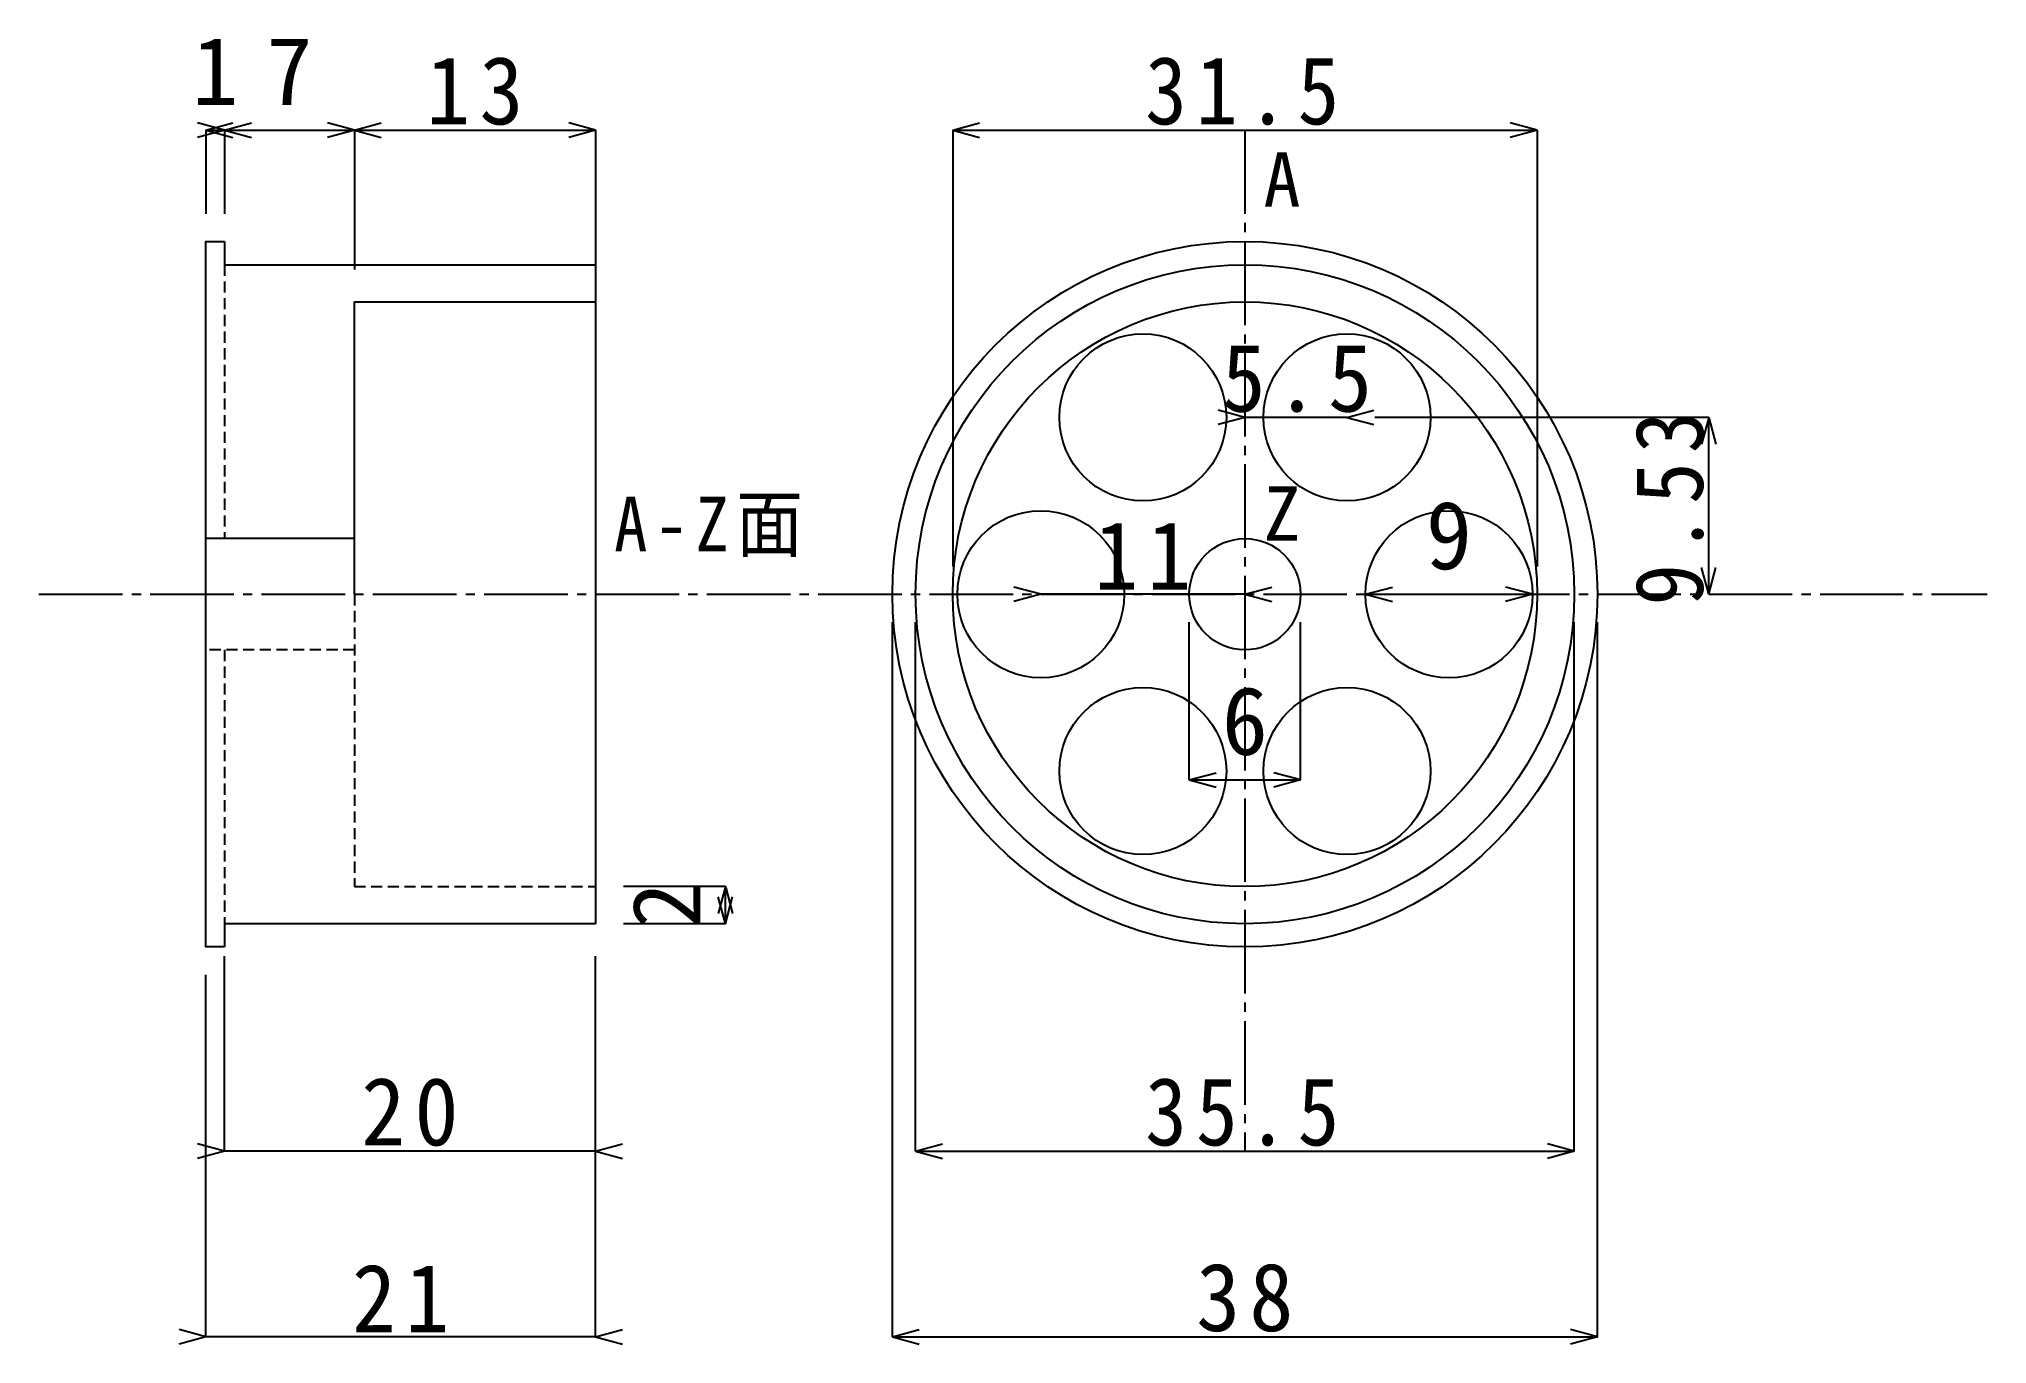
# Model space of a CAD drawing. Units: millimetres at full size, sheet at 2:1. Extents: x -60 to 45, y -40 to 30.
import ezdxf
from ezdxf.enums import TextEntityAlignment as Align

# ---------------------------------------------------------------- set-up
doc = ezdxf.new("R2010")
doc.units = ezdxf.units.MM
doc.header["$LTSCALE"] = 0.5
doc.linetypes.add('CHAIN2', pattern=[12, 9, -1, 1, -1])
doc.linetypes.add('DASHED1', pattern=[1.8, 1.2, -0.6])
for name, color, linetype in [('0-0_0', 4, 'Continuous'), ('0-2_SCDATA', 2, 'Continuous'), ('0-3', 4, 'Continuous')]:
    doc.layers.add(name, color=color, linetype=linetype)
doc.styles.add('ＭＳ ゴシック', font='')
doc.styles.add('ＭＳ ゴシック (Japanese)', font='')
doc.styles.get('ＭＳ ゴシック').set_extended_font_data('MS Gothic')
doc.styles.get('ＭＳ ゴシック (Japanese)').set_extended_font_data('ＭＳ ゴシック (Japanese)')

msp = doc.modelspace()

# ---------------------------------------------------------------- linework, layer by layer
at = {"layer": '0-0_0'}
for p, q in [((-50, 25), (-51.4489, 25.3882)), ((-51, 25), (-49.5511, 25.3882)), ((-50, 25), (-48.5511, 25.3882)), ((-43, 25), (-44.4489, 25.3882)), ((-43, 25), (-41.5511, 25.3882)), ((-30, 25), (-31.4489, 25.3882)), ((-10.75, 25), (-9.3011, 25.3882)), ((20.75, 25), (19.3011, 25.3882)), ((-50, 25), (-51.4489, 24.6118)), ((-51, 25), (-50, 25)), ((-51, 25), (-49.5511, 24.6118)), ((-51, 25), (-51, 20.5)), ((-50, 25), (-50, 20.5)), ((-50, 25), (-43, 25)), ((-50, 25), (-48.5511, 24.6118)), ((-43, 25), (-44.4489, 24.6118)), ((-43, 25), (-43, 17.5)), ((-43, 25), (-30, 25)), ((-43, 25), (-41.5511, 24.6118)), ((-30, 25), (-31.4489, 24.6118)), ((-30, 25), (-30, 17.5)), ((-10.75, 25), (20.75, 25)), ((-10.75, 25), (-9.3011, 24.6118)), ((-10.75, 25), (-10.75, 1.5)), ((20.75, 25), (19.3011, 24.6118)), ((20.75, 25), (20.75, 1.5)), ((-14, -40), (-14, -1.5)), ((-12.75, -30), (-12.75, -1.5)), ((2, -10), (2, -1.5)), ((8, -10), (8, -1.5)), ((22.75, -30), (22.75, -1.5)), ((24, -40), (24, -1.5)), ((2, -10), (3.4489, -9.6118)), ((2, -10), (8, -10)), ((2, -10), (3.4489, -10.3882)), ((8, -10), (6.5511, -9.6118)), ((8, -10), (6.5511, -10.3882)), ((-50, -30), (-50, -19.5)), ((-30, -30), (-30, -19.5)), ((-30, -40), (-30, -19.5)), ((-51, -40), (-51, -20.5)), ((-50, -30), (-51.4489, -29.6118)), ((-50, -30), (-51.4489, -30.3882)), ((-30, -30), (-50, -30)), ((-30, -30), (-28.5511, -29.6118)), ((-30, -30), (-28.5511, -30.3882)), ((-12.75, -30), (-11.3011, -29.6118)), ((-12.75, -30), (22.75, -30)), ((-12.75, -30), (-11.3011, -30.3882)), ((22.75, -30), (21.3011, -29.6118)), ((22.75, -30), (21.3011, -30.3882)), ((-51, -40), (-52.4489, -39.6118)), ((-30, -40), (-28.5511, -39.6118)), ((-14, -40), (-12.5511, -39.6118)), ((24, -40), (22.5511, -39.6118)), ((-51, -40), (-52.4489, -40.3882)), ((-30, -40), (-51, -40)), ((-30, -40), (-28.5511, -40.3882)), ((-14, -40), (24, -40)), ((-14, -40), (-12.5511, -40.3882)), ((24, -40), (22.5511, -40.3882))]:
    msp.add_line(p, q, dxfattribs=at)
at = {"layer": '0-0_0', "color": 7, "linetype": 'CHAIN2'}
for p, q in [((5, 25), (5, -30)), ((-60, 0), (45, 0))]:
    msp.add_line(p, q, dxfattribs=at)
at = {"layer": '0-0_0', "color": 7}
for p, q in [((-50, 19), (-50, 17.75)), ((-43, 3), (-51, 3)), ((-30, -17.75), (-50, -17.75)), ((-50, -17.75), (-50, -19))]:
    msp.add_line(p, q, dxfattribs=at)
at = {"layer": '0-0_0', "color": 7, "linetype": 'DASHED1'}
for p, q in [((-50, 17.75), (-50, 3)), ((-43, -3), (-51, -3)), ((-50, -3), (-50, -17.75))]:
    msp.add_line(p, q, dxfattribs=at)
at = {"layer": '0-0_0', "color": 7}
for points in [[(-50, -19), (-51, -19), (-51, 19), (-50, 19)], [(-50, 17.75), (-30, 17.75), (-30, -17.75)], [(-43, 0), (-43, 15.75), (-30, 15.75)]]:
    msp.add_lwpolyline(points, dxfattribs=at)
at = {"layer": '0-0_0', "color": 7, "linetype": 'DASHED1'}
msp.add_lwpolyline([(-43, 0), (-43, -15.75), (-30, -15.75)], dxfattribs=at)
at = {"layer": '0-0_0', "color": 7}
for radius in [19, 17.75, 15.75, 3]:
    msp.add_circle((5, 0), radius, dxfattribs=at)
at = {"layer": '0-2_SCDATA', "color": 4}
for p, q in [((11.5, 0), (12.9489, 0.3882)), ((11.5, 0), (20.5, 0)), ((11.5, 0), (12.9489, -0.3882)), ((20.5, 0), (19.0511, 0.3882)), ((20.5, 0), (19.0511, -0.3882))]:
    msp.add_line(p, q, dxfattribs=at)
at = {"layer": '0-2_SCDATA'}
for centre in [(-0.5, 9.5263), (10.5, 9.5263), (-6, 0), (16, 0), (-0.5, -9.5263), (10.5, -9.5263)]:
    msp.add_circle(centre, 4.5, dxfattribs=at)
at = {"layer": '0-3'}
for p, q in [((5, 9.5263), (3.5511, 9.9145)), ((5, 9.5263), (3.5511, 9.1381)), ((10.5, 9.5263), (5, 9.5263)), ((5, 9.5263), (5, 8.5)), ((10.5, 9.5263), (11.9489, 9.9145)), ((10.5, 9.5263), (11.9489, 9.1381)), ((30, 9.5263), (12, 9.5263)), ((30, 9.5263), (29.6118, 8.0774)), ((30, 0), (30, 9.5263)), ((30, 9.5263), (30.3882, 8.0774)), ((30, 0), (29.6118, 1.4489)), ((30, 0), (30.3882, 1.4489)), ((-6, 0), (-7.4489, 0.3882)), ((-6, 0), (-7.4489, -0.3882)), ((5, 0), (-6, 0)), ((5, 0), (6.4489, 0.3882)), ((5, 0), (6.4489, -0.3882)), ((-23, -15.75), (-28.5, -15.75)), ((-23, -15.75), (-23.3882, -17.1989)), ((-23, -17.75), (-23, -15.75)), ((-23, -15.75), (-22.6118, -17.1989)), ((-23, -17.75), (-23.3882, -16.3011)), ((-23, -17.75), (-22.6118, -16.3011)), ((-23, -17.75), (-28.5, -17.75))]:
    msp.add_line(p, q, dxfattribs=at)

# ---------------------------------------------------------------- texts
at = {"layer": '0-0_0', "color": 6, "style": 'ＭＳ ゴシック'}
for s, p in [('1', (-51.75, 25.25)), ('7', (-47.75, 25.25)), ('6', (3.75, -9.75))]:
    msp.add_text(s, height=3.666, dxfattribs=at).set_placement(p, align=Align.BOTTOM_LEFT)
at = {"layer": '0-0_0', "color": 6, "char_height": 3.666, "attachment_point": 7, "style": 'ＭＳ ゴシック'}
for s, insert in [('\\T1.21;\\W0.95;13', (-39.125, 25.25)), ('\\T1.22;\\W0.9;31.5', (-0.375, 25.25)), ('\\T1.21;\\W0.95;20', (-42.625, -29.75)), ('\\T1.22;\\W0.9;35.5', (-0.375, -29.75)), ('\\T1.21;\\W0.95;21', (-43.125, -39.75)), ('\\T1.21;\\W0.95;38', (2.375, -39.75))]:
    msp.add_mtext(s, dxfattribs=dict(at, insert=insert))
at = {"layer": '0-2_SCDATA'}
for s, style, p in [('A', 'ＭＳ ゴシック (Japanese)', (6, 20)), ('Z', 'ＭＳ ゴシック', (6, 2))]:
    msp.add_text(s, height=2.933, dxfattribs=dict(at, style=style)).set_placement(p, align=Align.BOTTOM_LEFT)
at = {"layer": '0-2_SCDATA', "color": 6, "style": 'ＭＳ ゴシック'}
msp.add_text('9', height=3.666, dxfattribs=at).set_placement((14.75, 0.25), align=Align.BOTTOM_LEFT)
at = {"layer": '0-2_SCDATA', "insert": (-29, 2), "char_height": 2.933, "attachment_point": 7, "style": 'ＭＳ ゴシック'}
msp.add_mtext('\\T1.22;\\W0.9;A-Z面', dxfattribs=at)
at = {"layer": '0-3', "color": 6, "style": 'ＭＳ ゴシック'}
msp.add_text('2', height=3.666, rotation=90, dxfattribs=at).set_placement((-23.25, -18), align=Align.BOTTOM_LEFT)
at = {"layer": '0-3', "color": 6, "char_height": 3.666, "attachment_point": 7, "style": 'ＭＳ ゴシック'}
for s, insert in [('\\T1.21;\\W0.95;5.5', (3.75, 9.7763)), ('\\T1.21;\\W0.95;11', (-3.125, 0.25))]:
    msp.add_mtext(s, dxfattribs=dict(at, insert=insert))
at = {"layer": '0-3', "color": 6, "insert": (29.75, -0.6119), "char_height": 3.666, "attachment_point": 7, "rotation": 90, "style": 'ＭＳ ゴシック'}
msp.add_mtext('\\T1.22;\\W0.9;9.53', dxfattribs=at)

doc.saveas('drawing.dxf')
